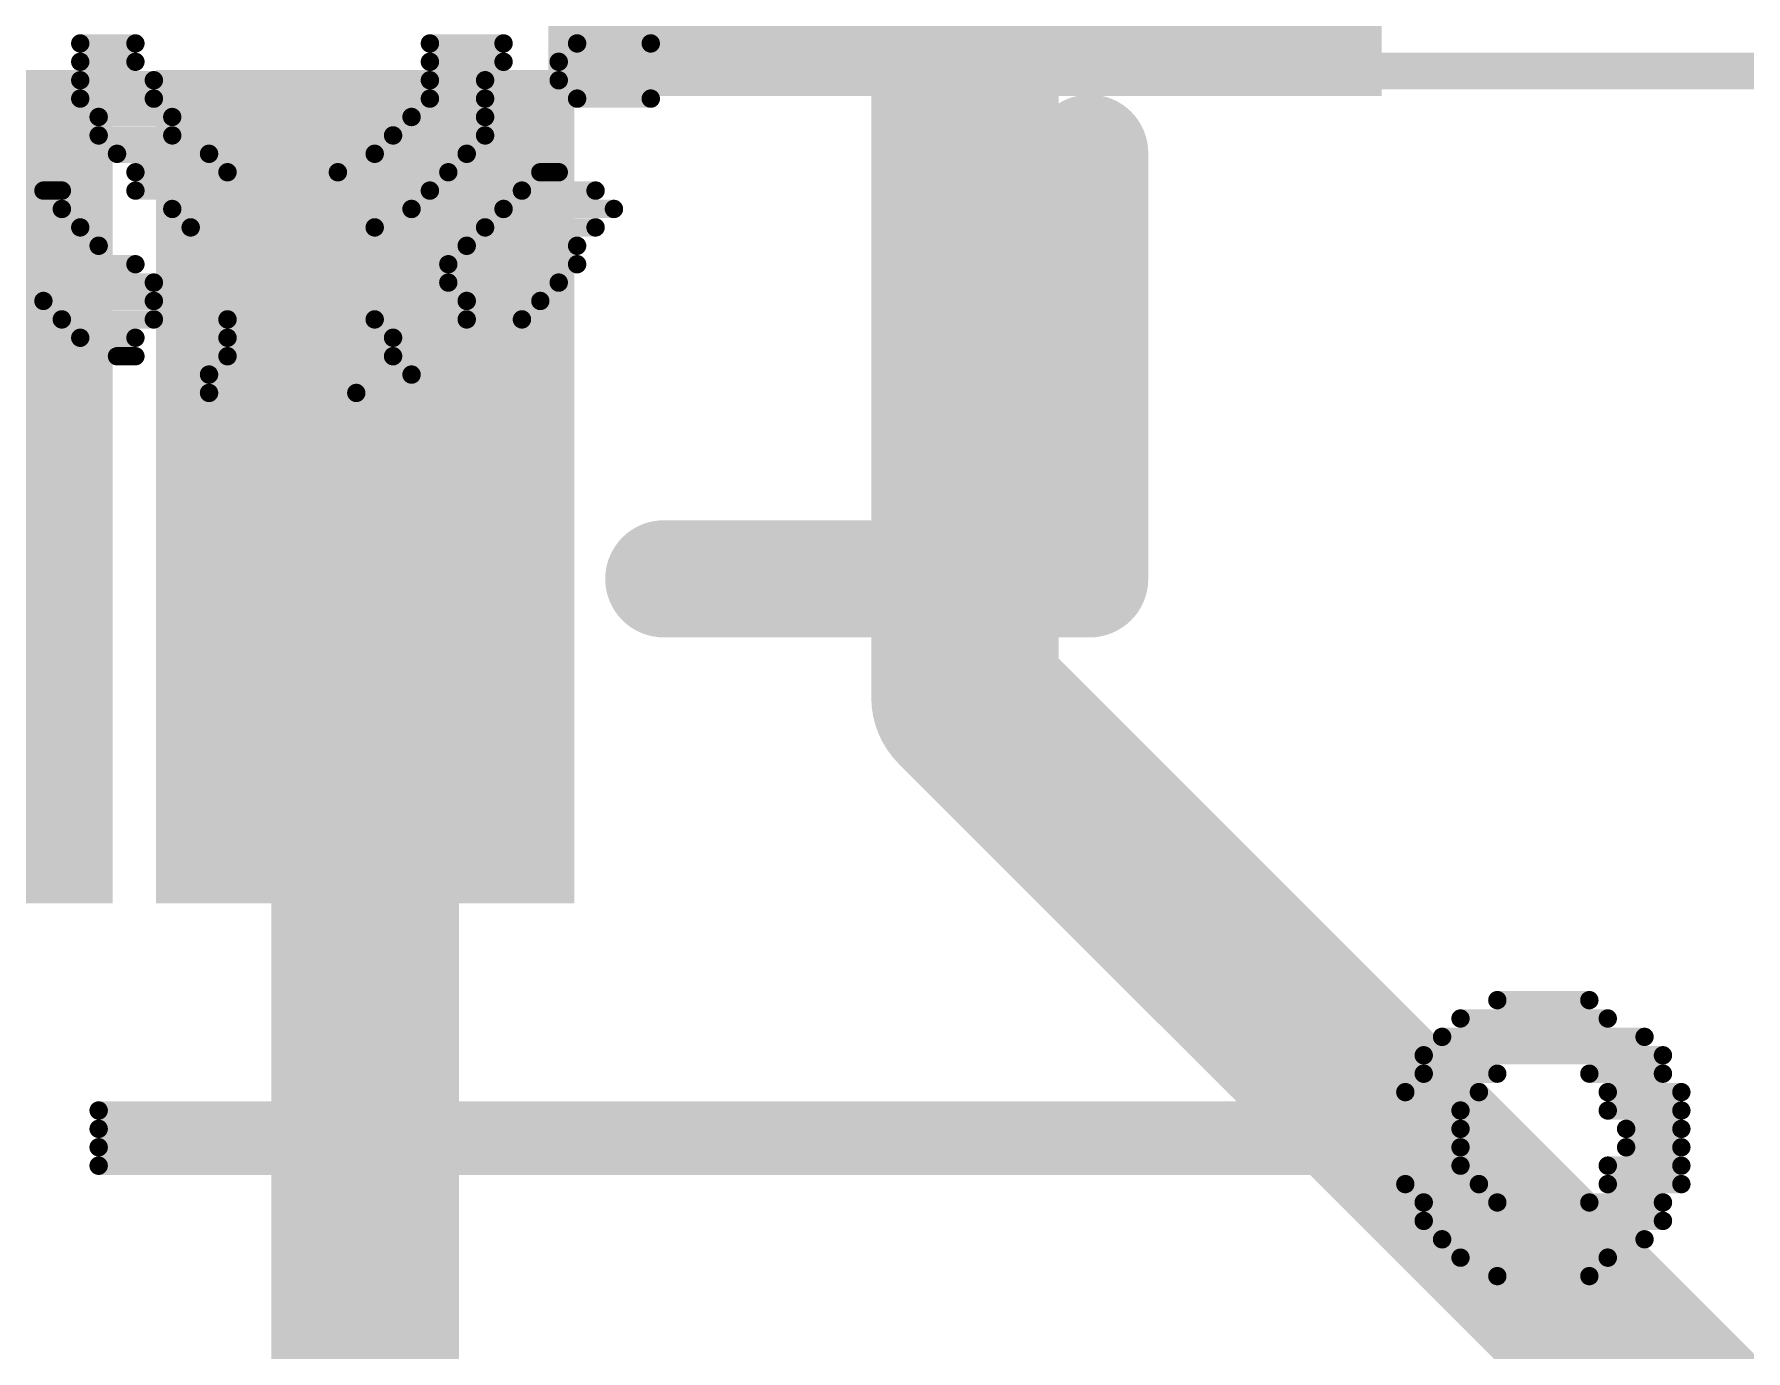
# Model space of a CAD drawing. Header units: inches. Extents: x -8 to 386, y -12 to 64.
# Drawn here: x 11.773 to 13.628, y 2.715 to 4.142 of the extents above; entities that cross this region are included whole.
import ezdxf

# ---------------------------------------------------------------- set-up
doc = ezdxf.new("R2010")
doc.units = ezdxf.units.IN
for name, color, linetype in [('Board_outline', 216, 'Continuous'), ('Bottom Overlay', 54, 'Continuous'), ('Top Layer', 1, 'Continuous'), ('Top Overlay', 2, 'Continuous'), ('Top Paste', 8, 'Continuous'), ('Top Solder', 216, 'Continuous')]:
    doc.layers.add(name, color=color, linetype=linetype)

msp = doc.modelspace()

# ---------------------------------------------------------------- hatches: boundary and pattern name
at = {"layer": 'Top Layer'}
msp.add_hatch(color=1, dxfattribs=at).paths.add_polyline_path([(12.257, 4.0018), (12.257, 3.3018), (12.007, 3.3018), (12.007, 4.0018)])
at = {"layer": 'Top Paste'}
msp.add_hatch(color=8, dxfattribs=at).paths.add_polyline_path([(12.257, 4.0018), (12.257, 3.3018), (12.007, 3.3018), (12.007, 4.0018)])
at = {"layer": 'Top Solder'}
for points in [[(12.3304, 4.5284), (13.2336, 4.5284), (13.2336, 4.0752), (12.3304, 4.0752)], [(11.8586, 4.1034), (11.8586, 3.2002), (11.4054, 3.2002), (11.4054, 4.1034)], [(12.3586, 4.1034), (12.3586, 3.2002), (11.9054, 3.2002), (11.9054, 4.1034)]]:
    msp.add_hatch(color=216, dxfattribs=at).paths.add_polyline_path(points)

# ---------------------------------------------------------------- linework, layer by layer
at = {"layer": 'Board_outline'}
msp.add_lwpolyline([(37.5368, 13.3604, 0.254, 0.254, 1), (-7.4632, 13.3604, 0.254, 0.254, 1)], format="xyseb", close=True, dxfattribs=at)
at = {"layer": 'Bottom Overlay'}
for points in [[(11.8233, 4.1321, 0.0199, 0.0199, 0), (11.8832, 4.1321, 0.0199, 0.0199, 0)], [(12.2022, 4.1321, 0.0199, 0.0199, 0), (12.282, 4.1321, 0.0199, 0.0199, 0)], [(12.3617, 4.1321, 0.0199, 0.0199, 0), (12.4415, 4.1321, 0.0199, 0.0199, 0)], [(11.8233, 4.1122, 0.0199, 0.0199, 0), (11.8832, 4.1122, 0.0199, 0.0199, 0)], [(12.2022, 4.1122, 0.0199, 0.0199, 0), (12.282, 4.1122, 0.0199, 0.0199, 0)], [(12.3418, 4.1122, 0.0199, 0.0199, 0), (13.6977, 4.1122, 0.0199, 0.0199, 0)], [(11.8233, 4.0922, 0.0199, 0.0199, 0), (11.9031, 4.0922, 0.0199, 0.0199, 0)], [(12.2022, 4.0922, 0.0199, 0.0199, 0), (12.262, 4.0922, 0.0199, 0.0199, 0)], [(12.3418, 4.0922, 0.0199, 0.0199, 0), (13.6977, 4.0922, 0.0199, 0.0199, 0)], [(11.8233, 4.0723, 0.0199, 0.0199, 0), (11.9031, 4.0723, 0.0199, 0.0199, 0)], [(12.2022, 4.0723, 0.0199, 0.0199, 0), (12.262, 4.0723, 0.0199, 0.0199, 0)], [(12.3617, 4.0723, 0.0199, 0.0199, 0), (12.4415, 4.0723, 0.0199, 0.0199, 0)], [(11.8433, 4.0524, 0.0199, 0.0199, 0), (11.923, 4.0524, 0.0199, 0.0199, 0)], [(12.1823, 4.0524, 0.0199, 0.0199, 0), (12.262, 4.0524, 0.0199, 0.0199, 0)], [(11.8433, 4.0324, 0.0199, 0.0199, 0), (11.923, 4.0324, 0.0199, 0.0199, 0)], [(12.1623, 4.0324, 0.0199, 0.0199, 0), (12.262, 4.0324, 0.0199, 0.0199, 0)], [(11.8632, 4.0125, 0.0199, 0.0199, 0), (11.9629, 4.0125, 0.0199, 0.0199, 0)], [(12.1424, 4.0125, 0.0199, 0.0199, 0), (12.2421, 4.0125, 0.0199, 0.0199, 0)], [(11.8832, 3.9925, 0.0199, 0.0199, 0), (11.9829, 3.9925, 0.0199, 0.0199, 0)], [(12.1025, 3.9925, 0.0199, 0.0199, 0), (12.2221, 3.9925, 0.0199, 0.0199, 0)], [(12.3218, 3.9925, 0.0199, 0.0199, 0), (12.3418, 3.9925, 0.0199, 0.0199, 0)], [(11.7835, 3.9726, 0.0199, 0.0199, 0), (11.8034, 3.9726, 0.0199, 0.0199, 0)], [(11.8832, 3.9726, 0.0199, 0.0199, 0), (12.2022, 3.9726, 0.0199, 0.0199, 0)], [(12.3019, 3.9726, 0.0199, 0.0199, 0), (12.3817, 3.9726, 0.0199, 0.0199, 0)], [(11.7635, 3.9527, 0.0199, 0.0199, 0), (11.8034, 3.9527, 0.0199, 0.0199, 0)], [(11.923, 3.9527, 0.0199, 0.0199, 0), (12.1823, 3.9527, 0.0199, 0.0199, 0)], [(12.282, 3.9527, 0.0199, 0.0199, 0), (12.4016, 3.9527, 0.0199, 0.0199, 0)], [(11.7236, 3.9327, 0.0199, 0.0199, 0), (11.8233, 3.9327, 0.0199, 0.0199, 0)], [(11.943, 3.9327, 0.0199, 0.0199, 0), (12.1424, 3.9327, 0.0199, 0.0199, 0)], [(12.262, 3.9327, 0.0199, 0.0199, 0), (12.3817, 3.9327, 0.0199, 0.0199, 0)], [(11.7236, 3.9128, 0.0199, 0.0199, 0), (11.8433, 3.9128, 0.0199, 0.0199, 0)], [(12.2421, 3.9128, 0.0199, 0.0199, 0), (12.3617, 3.9128, 0.0199, 0.0199, 0)], [(11.7436, 3.8928, 0.0199, 0.0199, 0), (11.8832, 3.8928, 0.0199, 0.0199, 0)], [(12.2221, 3.8928, 0.0199, 0.0199, 0), (12.3617, 3.8928, 0.0199, 0.0199, 0)], [(11.7635, 3.8729, 0.0199, 0.0199, 0), (11.9031, 3.8729, 0.0199, 0.0199, 0)], [(12.2221, 3.8729, 0.0199, 0.0199, 0), (12.3418, 3.8729, 0.0199, 0.0199, 0)], [(11.7835, 3.853, 0.0199, 0.0199, 0), (11.9031, 3.853, 0.0199, 0.0199, 0)], [(12.2421, 3.853, 0.0199, 0.0199, 0), (12.3218, 3.853, 0.0199, 0.0199, 0)], [(11.8034, 3.833, 0.0199, 0.0199, 0), (11.9031, 3.833, 0.0199, 0.0199, 0)], [(11.9829, 3.833, 0.0199, 0.0199, 0), (12.1424, 3.833, 0.0199, 0.0199, 0)], [(12.2421, 3.833, 0.0199, 0.0199, 0), (12.3019, 3.833, 0.0199, 0.0199, 0)], [(11.8233, 3.8131, 0.0199, 0.0199, 0), (11.8832, 3.8131, 0.0199, 0.0199, 0)], [(11.9829, 3.8131, 0.0199, 0.0199, 0), (12.1623, 3.8131, 0.0199, 0.0199, 0)], [(11.8632, 3.7931, 0.0199, 0.0199, 0), (11.8832, 3.7931, 0.0199, 0.0199, 0)], [(11.9829, 3.7931, 0.0199, 0.0199, 0), (12.1623, 3.7931, 0.0199, 0.0199, 0)], [(11.9629, 3.7732, 0.0199, 0.0199, 0), (12.1823, 3.7732, 0.0199, 0.0199, 0)], [(11.9629, 3.7533, 0.0199, 0.0199, 0), (12.1224, 3.7533, 0.0199, 0.0199, 0)], [(13.3587, 3.0952, 0.0199, 0.0199, 0), (13.4584, 3.0952, 0.0199, 0.0199, 0)], [(13.3189, 3.0753, 0.0199, 0.0199, 0), (13.4784, 3.0753, 0.0199, 0.0199, 0)], [(13.2989, 3.0554, 0.0199, 0.0199, 0), (13.5183, 3.0554, 0.0199, 0.0199, 0)], [(13.279, 3.0354, 0.0199, 0.0199, 0), (13.5382, 3.0354, 0.0199, 0.0199, 0)], [(13.279, 3.0155, 0.0199, 0.0199, 0), (13.3587, 3.0155, 0.0199, 0.0199, 0)], [(13.4584, 3.0155, 0.0199, 0.0199, 0), (13.5382, 3.0155, 0.0199, 0.0199, 0)], [(13.259, 2.9955, 0.0199, 0.0199, 0), (13.3388, 2.9955, 0.0199, 0.0199, 0)], [(13.4784, 2.9955, 0.0199, 0.0199, 0), (13.5581, 2.9955, 0.0199, 0.0199, 0)], [(11.8433, 2.9756, 0.0199, 0.0199, 0), (13.3189, 2.9756, 0.0199, 0.0199, 0)], [(13.4784, 2.9756, 0.0199, 0.0199, 0), (13.5581, 2.9756, 0.0199, 0.0199, 0)], [(11.8433, 2.9557, 0.0199, 0.0199, 0), (13.3189, 2.9557, 0.0199, 0.0199, 0)], [(13.4983, 2.9557, 0.0199, 0.0199, 0), (13.5581, 2.9557, 0.0199, 0.0199, 0)], [(11.8433, 2.9357, 0.0199, 0.0199, 0), (13.3189, 2.9357, 0.0199, 0.0199, 0)], [(13.4983, 2.9357, 0.0199, 0.0199, 0), (13.5581, 2.9357, 0.0199, 0.0199, 0)], [(11.8433, 2.9158, 0.0199, 0.0199, 0), (13.3189, 2.9158, 0.0199, 0.0199, 0)], [(13.4784, 2.9158, 0.0199, 0.0199, 0), (13.5581, 2.9158, 0.0199, 0.0199, 0)], [(13.259, 2.8958, 0.0199, 0.0199, 0), (13.3388, 2.8958, 0.0199, 0.0199, 0)], [(13.4784, 2.8958, 0.0199, 0.0199, 0), (13.5581, 2.8958, 0.0199, 0.0199, 0)], [(13.279, 2.8759, 0.0199, 0.0199, 0), (13.3587, 2.8759, 0.0199, 0.0199, 0)], [(13.4584, 2.8759, 0.0199, 0.0199, 0), (13.5382, 2.8759, 0.0199, 0.0199, 0)], [(13.279, 2.856, 0.0199, 0.0199, 0), (13.5382, 2.856, 0.0199, 0.0199, 0)], [(13.2989, 2.836, 0.0199, 0.0199, 0), (13.5183, 2.836, 0.0199, 0.0199, 0)], [(13.3189, 2.8161, 0.0199, 0.0199, 0), (13.4784, 2.8161, 0.0199, 0.0199, 0)], [(13.3587, 2.7961, 0.0199, 0.0199, 0), (13.4584, 2.7961, 0.0199, 0.0199, 0)]]:
    msp.add_lwpolyline(points, format="xyseb", dxfattribs=at)
for points in [[(11.8184, 4.1321, 0.00997, 0.00997, 1), (11.8283, 4.1321, 0.00997, 0.00997, 1)], [(11.8782, 4.1321, 0.00997, 0.00997, 1), (11.8881, 4.1321, 0.00997, 0.00997, 1)], [(12.1972, 4.1321, 0.00997, 0.00997, 1), (12.2072, 4.1321, 0.00997, 0.00997, 1)], [(12.277, 4.1321, 0.00997, 0.00997, 1), (12.287, 4.1321, 0.00997, 0.00997, 1)], [(12.3567, 4.1321, 0.00997, 0.00997, 1), (12.3667, 4.1321, 0.00997, 0.00997, 1)], [(12.4365, 4.1321, 0.00997, 0.00997, 1), (12.4465, 4.1321, 0.00997, 0.00997, 1)], [(11.8184, 4.1122, 0.00997, 0.00997, 1), (11.8283, 4.1122, 0.00997, 0.00997, 1)], [(11.8782, 4.1122, 0.00997, 0.00997, 1), (11.8881, 4.1122, 0.00997, 0.00997, 1)], [(12.1972, 4.1122, 0.00997, 0.00997, 1), (12.2072, 4.1122, 0.00997, 0.00997, 1)], [(12.277, 4.1122, 0.00997, 0.00997, 1), (12.287, 4.1122, 0.00997, 0.00997, 1)], [(12.3368, 4.1122, 0.00997, 0.00997, 1), (12.3468, 4.1122, 0.00997, 0.00997, 1)], [(11.8184, 4.0922, 0.00997, 0.00997, 1), (11.8283, 4.0922, 0.00997, 0.00997, 1)], [(11.8981, 4.0922, 0.00997, 0.00997, 1), (11.9081, 4.0922, 0.00997, 0.00997, 1)], [(12.1972, 4.0922, 0.00997, 0.00997, 1), (12.2072, 4.0922, 0.00997, 0.00997, 1)], [(12.257, 4.0922, 0.00997, 0.00997, 1), (12.267, 4.0922, 0.00997, 0.00997, 1)], [(12.3368, 4.0922, 0.00997, 0.00997, 1), (12.3468, 4.0922, 0.00997, 0.00997, 1)], [(11.8184, 4.0723, 0.00997, 0.00997, 1), (11.8283, 4.0723, 0.00997, 0.00997, 1)], [(11.8981, 4.0723, 0.00997, 0.00997, 1), (11.9081, 4.0723, 0.00997, 0.00997, 1)], [(12.1972, 4.0723, 0.00997, 0.00997, 1), (12.2072, 4.0723, 0.00997, 0.00997, 1)], [(12.257, 4.0723, 0.00997, 0.00997, 1), (12.267, 4.0723, 0.00997, 0.00997, 1)], [(12.3567, 4.0723, 0.00997, 0.00997, 1), (12.3667, 4.0723, 0.00997, 0.00997, 1)], [(12.4365, 4.0723, 0.00997, 0.00997, 1), (12.4465, 4.0723, 0.00997, 0.00997, 1)], [(11.8383, 4.0524, 0.00997, 0.00997, 1), (11.8483, 4.0524, 0.00997, 0.00997, 1)], [(11.9181, 4.0524, 0.00997, 0.00997, 1), (11.928, 4.0524, 0.00997, 0.00997, 1)], [(12.1773, 4.0524, 0.00997, 0.00997, 1), (12.1873, 4.0524, 0.00997, 0.00997, 1)], [(12.257, 4.0524, 0.00997, 0.00997, 1), (12.267, 4.0524, 0.00997, 0.00997, 1)], [(11.8383, 4.0324, 0.00997, 0.00997, 1), (11.8483, 4.0324, 0.00997, 0.00997, 1)], [(11.9181, 4.0324, 0.00997, 0.00997, 1), (11.928, 4.0324, 0.00997, 0.00997, 1)], [(12.1573, 4.0324, 0.00997, 0.00997, 1), (12.1673, 4.0324, 0.00997, 0.00997, 1)], [(12.257, 4.0324, 0.00997, 0.00997, 1), (12.267, 4.0324, 0.00997, 0.00997, 1)], [(11.8582, 4.0125, 0.00997, 0.00997, 1), (11.8682, 4.0125, 0.00997, 0.00997, 1)], [(11.9579, 4.0125, 0.00997, 0.00997, 1), (11.9679, 4.0125, 0.00997, 0.00997, 1)], [(12.1374, 4.0125, 0.00997, 0.00997, 1), (12.1474, 4.0125, 0.00997, 0.00997, 1)], [(12.2371, 4.0125, 0.00997, 0.00997, 1), (12.2471, 4.0125, 0.00997, 0.00997, 1)], [(11.8782, 3.9925, 0.00997, 0.00997, 1), (11.8881, 3.9925, 0.00997, 0.00997, 1)], [(11.9779, 3.9925, 0.00997, 0.00997, 1), (11.9879, 3.9925, 0.00997, 0.00997, 1)], [(12.0975, 3.9925, 0.00997, 0.00997, 1), (12.1075, 3.9925, 0.00997, 0.00997, 1)], [(12.2172, 3.9925, 0.00997, 0.00997, 1), (12.2271, 3.9925, 0.00997, 0.00997, 1)], [(12.3169, 3.9925, 0.00997, 0.00997, 1), (12.3268, 3.9925, 0.00997, 0.00997, 1)], [(12.3368, 3.9925, 0.00997, 0.00997, 1), (12.3468, 3.9925, 0.00997, 0.00997, 1)], [(11.7785, 3.9726, 0.00997, 0.00997, 1), (11.7884, 3.9726, 0.00997, 0.00997, 1)], [(11.7984, 3.9726, 0.00997, 0.00997, 1), (11.8084, 3.9726, 0.00997, 0.00997, 1)], [(11.8782, 3.9726, 0.00997, 0.00997, 1), (11.8881, 3.9726, 0.00997, 0.00997, 1)], [(12.1972, 3.9726, 0.00997, 0.00997, 1), (12.2072, 3.9726, 0.00997, 0.00997, 1)], [(12.2969, 3.9726, 0.00997, 0.00997, 1), (12.3069, 3.9726, 0.00997, 0.00997, 1)], [(12.3767, 3.9726, 0.00997, 0.00997, 1), (12.3867, 3.9726, 0.00997, 0.00997, 1)], [(11.7984, 3.9527, 0.00997, 0.00997, 1), (11.8084, 3.9527, 0.00997, 0.00997, 1)], [(11.9181, 3.9527, 0.00997, 0.00997, 1), (11.928, 3.9527, 0.00997, 0.00997, 1)], [(12.1773, 3.9527, 0.00997, 0.00997, 1), (12.1873, 3.9527, 0.00997, 0.00997, 1)], [(12.277, 3.9527, 0.00997, 0.00997, 1), (12.287, 3.9527, 0.00997, 0.00997, 1)], [(12.3966, 3.9527, 0.00997, 0.00997, 1), (12.4066, 3.9527, 0.00997, 0.00997, 1)], [(11.8184, 3.9327, 0.00997, 0.00997, 1), (11.8283, 3.9327, 0.00997, 0.00997, 1)], [(11.938, 3.9327, 0.00997, 0.00997, 1), (11.948, 3.9327, 0.00997, 0.00997, 1)], [(12.1374, 3.9327, 0.00997, 0.00997, 1), (12.1474, 3.9327, 0.00997, 0.00997, 1)], [(12.257, 3.9327, 0.00997, 0.00997, 1), (12.267, 3.9327, 0.00997, 0.00997, 1)], [(12.3767, 3.9327, 0.00997, 0.00997, 1), (12.3867, 3.9327, 0.00997, 0.00997, 1)], [(11.8383, 3.9128, 0.00997, 0.00997, 1), (11.8483, 3.9128, 0.00997, 0.00997, 1)], [(12.2371, 3.9128, 0.00997, 0.00997, 1), (12.2471, 3.9128, 0.00997, 0.00997, 1)], [(12.3567, 3.9128, 0.00997, 0.00997, 1), (12.3667, 3.9128, 0.00997, 0.00997, 1)], [(11.8782, 3.8928, 0.00997, 0.00997, 1), (11.8881, 3.8928, 0.00997, 0.00997, 1)], [(12.2172, 3.8928, 0.00997, 0.00997, 1), (12.2271, 3.8928, 0.00997, 0.00997, 1)], [(12.3567, 3.8928, 0.00997, 0.00997, 1), (12.3667, 3.8928, 0.00997, 0.00997, 1)], [(11.8981, 3.8729, 0.00997, 0.00997, 1), (11.9081, 3.8729, 0.00997, 0.00997, 1)], [(12.2172, 3.8729, 0.00997, 0.00997, 1), (12.2271, 3.8729, 0.00997, 0.00997, 1)], [(12.3368, 3.8729, 0.00997, 0.00997, 1), (12.3468, 3.8729, 0.00997, 0.00997, 1)], [(11.7785, 3.853, 0.00997, 0.00997, 1), (11.7884, 3.853, 0.00997, 0.00997, 1)], [(11.8981, 3.853, 0.00997, 0.00997, 1), (11.9081, 3.853, 0.00997, 0.00997, 1)], [(12.2371, 3.853, 0.00997, 0.00997, 1), (12.2471, 3.853, 0.00997, 0.00997, 1)], [(12.3169, 3.853, 0.00997, 0.00997, 1), (12.3268, 3.853, 0.00997, 0.00997, 1)], [(11.7984, 3.833, 0.00997, 0.00997, 1), (11.8084, 3.833, 0.00997, 0.00997, 1)], [(11.8981, 3.833, 0.00997, 0.00997, 1), (11.9081, 3.833, 0.00997, 0.00997, 1)], [(11.9779, 3.833, 0.00997, 0.00997, 1), (11.9879, 3.833, 0.00997, 0.00997, 1)], [(12.1374, 3.833, 0.00997, 0.00997, 1), (12.1474, 3.833, 0.00997, 0.00997, 1)], [(12.2371, 3.833, 0.00997, 0.00997, 1), (12.2471, 3.833, 0.00997, 0.00997, 1)], [(12.2969, 3.833, 0.00997, 0.00997, 1), (12.3069, 3.833, 0.00997, 0.00997, 1)], [(11.8184, 3.8131, 0.00997, 0.00997, 1), (11.8283, 3.8131, 0.00997, 0.00997, 1)], [(11.8782, 3.8131, 0.00997, 0.00997, 1), (11.8881, 3.8131, 0.00997, 0.00997, 1)], [(11.9779, 3.8131, 0.00997, 0.00997, 1), (11.9879, 3.8131, 0.00997, 0.00997, 1)], [(12.1573, 3.8131, 0.00997, 0.00997, 1), (12.1673, 3.8131, 0.00997, 0.00997, 1)], [(11.8582, 3.7931, 0.00997, 0.00997, 1), (11.8682, 3.7931, 0.00997, 0.00997, 1)], [(11.8782, 3.7931, 0.00997, 0.00997, 1), (11.8881, 3.7931, 0.00997, 0.00997, 1)], [(11.9779, 3.7931, 0.00997, 0.00997, 1), (11.9879, 3.7931, 0.00997, 0.00997, 1)], [(12.1573, 3.7931, 0.00997, 0.00997, 1), (12.1673, 3.7931, 0.00997, 0.00997, 1)], [(11.9579, 3.7732, 0.00997, 0.00997, 1), (11.9679, 3.7732, 0.00997, 0.00997, 1)], [(12.1773, 3.7732, 0.00997, 0.00997, 1), (12.1873, 3.7732, 0.00997, 0.00997, 1)], [(11.9579, 3.7533, 0.00997, 0.00997, 1), (11.9679, 3.7533, 0.00997, 0.00997, 1)], [(12.1175, 3.7533, 0.00997, 0.00997, 1), (12.1274, 3.7533, 0.00997, 0.00997, 1)], [(13.3538, 3.0952, 0.00997, 0.00997, 1), (13.3637, 3.0952, 0.00997, 0.00997, 1)], [(13.4535, 3.0952, 0.00997, 0.00997, 1), (13.4634, 3.0952, 0.00997, 0.00997, 1)], [(13.3139, 3.0753, 0.00997, 0.00997, 1), (13.3238, 3.0753, 0.00997, 0.00997, 1)], [(13.4734, 3.0753, 0.00997, 0.00997, 1), (13.4834, 3.0753, 0.00997, 0.00997, 1)], [(13.2939, 3.0554, 0.00997, 0.00997, 1), (13.3039, 3.0554, 0.00997, 0.00997, 1)], [(13.5133, 3.0554, 0.00997, 0.00997, 1), (13.5232, 3.0554, 0.00997, 0.00997, 1)], [(13.274, 3.0354, 0.00997, 0.00997, 1), (13.284, 3.0354, 0.00997, 0.00997, 1)], [(13.5332, 3.0354, 0.00997, 0.00997, 1), (13.5432, 3.0354, 0.00997, 0.00997, 1)], [(13.274, 3.0155, 0.00997, 0.00997, 1), (13.284, 3.0155, 0.00997, 0.00997, 1)], [(13.3538, 3.0155, 0.00997, 0.00997, 1), (13.3637, 3.0155, 0.00997, 0.00997, 1)], [(13.4535, 3.0155, 0.00997, 0.00997, 1), (13.4634, 3.0155, 0.00997, 0.00997, 1)], [(13.5332, 3.0155, 0.00997, 0.00997, 1), (13.5432, 3.0155, 0.00997, 0.00997, 1)], [(13.2541, 2.9955, 0.00997, 0.00997, 1), (13.264, 2.9955, 0.00997, 0.00997, 1)], [(13.3338, 2.9955, 0.00997, 0.00997, 1), (13.3438, 2.9955, 0.00997, 0.00997, 1)], [(13.4734, 2.9955, 0.00997, 0.00997, 1), (13.4834, 2.9955, 0.00997, 0.00997, 1)], [(13.5532, 2.9955, 0.00997, 0.00997, 1), (13.5631, 2.9955, 0.00997, 0.00997, 1)], [(11.8383, 2.9756, 0.00997, 0.00997, 1), (11.8483, 2.9756, 0.00997, 0.00997, 1)], [(13.3139, 2.9756, 0.00997, 0.00997, 1), (13.3238, 2.9756, 0.00997, 0.00997, 1)], [(13.4734, 2.9756, 0.00997, 0.00997, 1), (13.4834, 2.9756, 0.00997, 0.00997, 1)], [(13.5532, 2.9756, 0.00997, 0.00997, 1), (13.5631, 2.9756, 0.00997, 0.00997, 1)], [(11.8383, 2.9557, 0.00997, 0.00997, 1), (11.8483, 2.9557, 0.00997, 0.00997, 1)], [(13.3139, 2.9557, 0.00997, 0.00997, 1), (13.3238, 2.9557, 0.00997, 0.00997, 1)], [(13.4933, 2.9557, 0.00997, 0.00997, 1), (13.5033, 2.9557, 0.00997, 0.00997, 1)], [(13.5532, 2.9557, 0.00997, 0.00997, 1), (13.5631, 2.9557, 0.00997, 0.00997, 1)], [(11.8383, 2.9357, 0.00997, 0.00997, 1), (11.8483, 2.9357, 0.00997, 0.00997, 1)], [(13.3139, 2.9357, 0.00997, 0.00997, 1), (13.3238, 2.9357, 0.00997, 0.00997, 1)], [(13.4933, 2.9357, 0.00997, 0.00997, 1), (13.5033, 2.9357, 0.00997, 0.00997, 1)], [(13.5532, 2.9357, 0.00997, 0.00997, 1), (13.5631, 2.9357, 0.00997, 0.00997, 1)], [(11.8383, 2.9158, 0.00997, 0.00997, 1), (11.8483, 2.9158, 0.00997, 0.00997, 1)], [(13.3139, 2.9158, 0.00997, 0.00997, 1), (13.3238, 2.9158, 0.00997, 0.00997, 1)], [(13.4734, 2.9158, 0.00997, 0.00997, 1), (13.4834, 2.9158, 0.00997, 0.00997, 1)], [(13.5532, 2.9158, 0.00997, 0.00997, 1), (13.5631, 2.9158, 0.00997, 0.00997, 1)], [(13.2541, 2.8958, 0.00997, 0.00997, 1), (13.264, 2.8958, 0.00997, 0.00997, 1)], [(13.3338, 2.8958, 0.00997, 0.00997, 1), (13.3438, 2.8958, 0.00997, 0.00997, 1)], [(13.4734, 2.8958, 0.00997, 0.00997, 1), (13.4834, 2.8958, 0.00997, 0.00997, 1)], [(13.5532, 2.8958, 0.00997, 0.00997, 1), (13.5631, 2.8958, 0.00997, 0.00997, 1)], [(13.274, 2.8759, 0.00997, 0.00997, 1), (13.284, 2.8759, 0.00997, 0.00997, 1)], [(13.3538, 2.8759, 0.00997, 0.00997, 1), (13.3637, 2.8759, 0.00997, 0.00997, 1)], [(13.4535, 2.8759, 0.00997, 0.00997, 1), (13.4634, 2.8759, 0.00997, 0.00997, 1)], [(13.5332, 2.8759, 0.00997, 0.00997, 1), (13.5432, 2.8759, 0.00997, 0.00997, 1)], [(13.274, 2.856, 0.00997, 0.00997, 1), (13.284, 2.856, 0.00997, 0.00997, 1)], [(13.5332, 2.856, 0.00997, 0.00997, 1), (13.5432, 2.856, 0.00997, 0.00997, 1)], [(13.2939, 2.836, 0.00997, 0.00997, 1), (13.3039, 2.836, 0.00997, 0.00997, 1)], [(13.5133, 2.836, 0.00997, 0.00997, 1), (13.5232, 2.836, 0.00997, 0.00997, 1)], [(13.3139, 2.8161, 0.00997, 0.00997, 1), (13.3238, 2.8161, 0.00997, 0.00997, 1)], [(13.4734, 2.8161, 0.00997, 0.00997, 1), (13.4834, 2.8161, 0.00997, 0.00997, 1)], [(13.3538, 2.7961, 0.00997, 0.00997, 1), (13.3637, 2.7961, 0.00997, 0.00997, 1)], [(13.4535, 2.7961, 0.00997, 0.00997, 1), (13.4634, 2.7961, 0.00997, 0.00997, 1)]]:
    msp.add_lwpolyline(points, format="xyseb", close=True, dxfattribs=at)
at = {"layer": 'Top Layer'}
for points in [[(12.782, 3.4232, 0.2032, 0.2032, 0), (12.782, 4.3018, 0.2032, 0.2032, 0)], [(12.132, 0.6442, 0.2032, 0.2032, 0), (12.132, 3.6518, 0.2032, 0.2032, 0)], [(12.782, 3.4232, 0.2032, 0.2032, 0), (13.8176, 2.3876, 0.2032, 0.2032, 0)]]:
    msp.add_lwpolyline(points, format="xyseb", dxfattribs=at)
for points in [[(12.0812, 3.6518, 0.1016, 0.1016, 1), (12.1828, 3.6518, 0.1016, 0.1016, 1)], [(12.7312, 3.4232, 0.1016, 0.1016, 1), (12.8328, 3.4232, 0.1016, 0.1016, 1)], [(12.7312, 3.4232, 0.1016, 0.1016, 1), (12.8328, 3.4232, 0.1016, 0.1016, 1)]]:
    msp.add_lwpolyline(points, format="xyseb", close=True, dxfattribs=at)
at = {"layer": 'Top Overlay'}
for points in [[(12.917, 3.5518, 0.127, 0.127, 0), (12.917, 4.0132, 0.127, 0.127, 0)], [(12.4556, 3.5518, 0.127, 0.127, 0), (12.917, 3.5518, 0.127, 0.127, 0)]]:
    msp.add_lwpolyline(points, format="xyseb", dxfattribs=at)
for points in [[(12.8853, 4.0132, 0.0635, 0.0635, 1), (12.9488, 4.0132, 0.0635, 0.0635, 1)], [(12.4239, 3.5518, 0.0635, 0.0635, 1), (12.4874, 3.5518, 0.0635, 0.0635, 1)], [(12.8853, 3.5518, 0.0635, 0.0635, 1), (12.9488, 3.5518, 0.0635, 0.0635, 1)], [(12.8853, 3.5518, 0.0635, 0.0635, 1), (12.9488, 3.5518, 0.0635, 0.0635, 1)]]:
    msp.add_lwpolyline(points, format="xyseb", close=True, dxfattribs=at)

doc.saveas('drawing.dxf')
